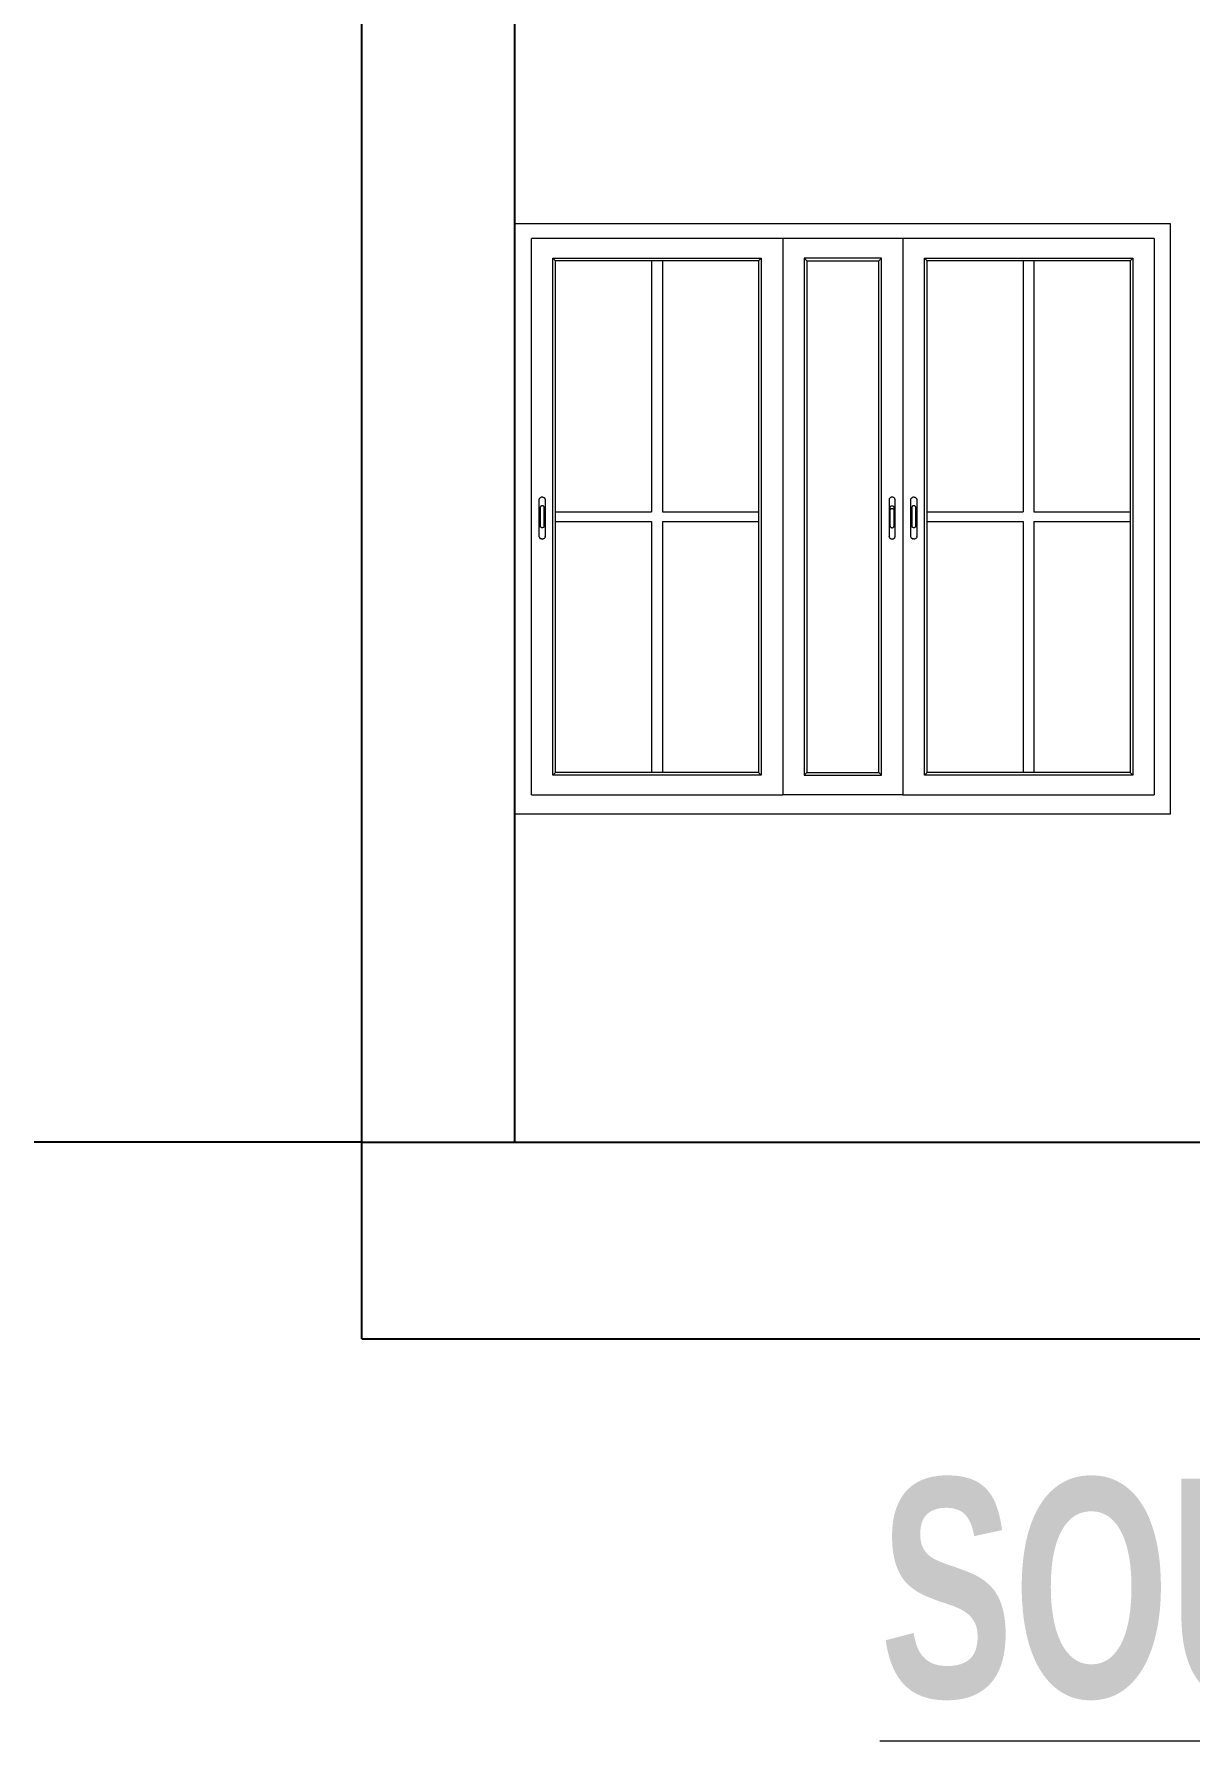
# Model space of a CAD drawing. Header units: inches. Extents: x -5142662 to -4941318, y -3361958 to -3160563.
# Drawn here: x -5011507.1 to -5011401.3, y -3261249.4 to -3261093.3 of the extents above; entities that cross this region are included whole.
import ezdxf

# ---------------------------------------------------------------- set-up
doc = ezdxf.new("R2010")
doc.units = ezdxf.units.IN
doc.header["$LTSCALE"] = 2
doc.header["$MEASUREMENT"] = 0
doc.layers.get('0').update_dxf_attribs({"linetype": 'CONTINUOUS'})
doc.layers.add('Text-100.w', color=254, linetype='CONTINUOUS', lineweight=9)
doc.layers.add('window', color=4, linetype='CONTINUOUS', lineweight=13)
doc.styles.add('Arial', font='arial.ttf', dxfattribs={"width": 0.8, "height": 12})

msp = doc.modelspace()

# ---------------------------------------------------------------- linework, layer by layer
at = {"ltscale": 0.5}
for p, q in [((-5011477.08, -3261194.63), (-5011477.08, -3261087.63)), ((-5011463.08, -3261194.63), (-5011463.08, -3261087.63)), ((-5011477.08, -3261194.63), (-5011507.08, -3261194.63)), ((-5011477.08, -3261194.63), (-5011185.96, -3261194.63)), ((-5011477.08, -3261212.63), (-5011477.08, -3261194.63)), ((-5011477.08, -3261212.63), (-5011185.96, -3261212.63))]:
    msp.add_line(p, q, dxfattribs=at)
at = {"layer": 'window'}
for p, q in [((-5011463.08, -3261164.63), (-5011463.08, -3261110.63)), ((-5011403.08, -3261110.63), (-5011463.08, -3261110.63)), ((-5011403.08, -3261164.63), (-5011403.08, -3261110.63)), ((-5011461.58, -3261162.86), (-5011461.58, -3261111.97)), ((-5011404.58, -3261111.97), (-5011461.58, -3261111.97)), ((-5011438.58, -3261111.97), (-5011438.58, -3261162.86)), ((-5011427.58, -3261111.97), (-5011427.58, -3261162.86)), ((-5011404.58, -3261111.97), (-5011404.58, -3261162.86)), ((-5011459.61, -3261161.06), (-5011459.61, -3261113.77)), ((-5011459.61, -3261113.77), (-5011440.54, -3261113.77)), ((-5011459.37, -3261113.99), (-5011459.61, -3261113.77)), ((-5011459.37, -3261160.83), (-5011459.37, -3261113.99)), ((-5011440.79, -3261113.99), (-5011459.37, -3261113.99)), ((-5011450.57, -3261113.99), (-5011450.57, -3261136.96)), ((-5011449.59, -3261113.99), (-5011449.59, -3261136.96)), ((-5011440.79, -3261113.99), (-5011440.54, -3261113.77)), ((-5011440.79, -3261113.99), (-5011440.79, -3261160.83)), ((-5011440.54, -3261113.77), (-5011440.54, -3261161.06)), ((-5011429.54, -3261113.77), (-5011436.61, -3261113.77)), ((-5011436.61, -3261113.77), (-5011436.61, -3261161.06)), ((-5011436.37, -3261113.99), (-5011436.61, -3261113.77)), ((-5011436.37, -3261113.99), (-5011436.37, -3261160.83)), ((-5011436.37, -3261113.99), (-5011429.79, -3261113.99)), ((-5011429.79, -3261113.99), (-5011429.54, -3261113.77)), ((-5011429.79, -3261160.83), (-5011429.79, -3261113.99)), ((-5011429.54, -3261161.06), (-5011429.54, -3261113.77)), ((-5011425.61, -3261161.06), (-5011425.61, -3261113.77)), ((-5011425.61, -3261113.77), (-5011406.54, -3261113.77)), ((-5011425.37, -3261113.99), (-5011425.61, -3261113.77)), ((-5011425.37, -3261160.83), (-5011425.37, -3261113.99)), ((-5011406.79, -3261113.99), (-5011425.37, -3261113.99)), ((-5011416.57, -3261113.99), (-5011416.57, -3261136.96)), ((-5011415.59, -3261113.99), (-5011415.59, -3261136.96)), ((-5011406.79, -3261113.99), (-5011406.54, -3261113.77)), ((-5011406.79, -3261113.99), (-5011406.79, -3261160.83)), ((-5011406.54, -3261113.77), (-5011406.54, -3261161.06)), ((-5011460.85, -3261135.81), (-5011460.84, -3261135.78)), ((-5011460.85, -3261135.85), (-5011460.84, -3261135.78)), ((-5011460.85, -3261135.85), (-5011460.85, -3261135.81)), ((-5011460.85, -3261139.24), (-5011460.85, -3261135.85)), ((-5011460.84, -3261135.78), (-5011460.82, -3261135.74)), ((-5011460.82, -3261135.74), (-5011460.8, -3261135.72)), ((-5011460.77, -3261135.69), (-5011460.8, -3261135.72)), ((-5011460.74, -3261135.67), (-5011460.77, -3261135.69)), ((-5011460.74, -3261135.67), (-5011460.7, -3261135.65)), ((-5011460.67, -3261135.64), (-5011460.7, -3261135.65)), ((-5011460.62, -3261135.63), (-5011460.67, -3261135.64)), ((-5011460.58, -3261135.62), (-5011460.62, -3261135.63)), ((-5011460.54, -3261135.63), (-5011460.58, -3261135.62)), ((-5011460.54, -3261135.63), (-5011460.5, -3261135.64)), ((-5011460.5, -3261135.64), (-5011460.46, -3261135.65)), ((-5011460.46, -3261135.65), (-5011460.42, -3261135.67)), ((-5011460.42, -3261135.67), (-5011460.39, -3261135.69)), ((-5011460.39, -3261135.69), (-5011460.36, -3261135.72)), ((-5011460.34, -3261135.74), (-5011460.36, -3261135.72)), ((-5011460.32, -3261135.78), (-5011460.34, -3261135.74)), ((-5011460.31, -3261135.81), (-5011460.32, -3261135.78)), ((-5011460.31, -3261135.81), (-5011460.31, -3261135.85)), ((-5011460.31, -3261135.85), (-5011460.31, -3261139.24)), ((-5011428.83, -3261135.78), (-5011428.84, -3261135.81)), ((-5011428.84, -3261135.81), (-5011428.84, -3261135.85)), ((-5011428.84, -3261135.85), (-5011428.84, -3261139.24)), ((-5011428.81, -3261135.74), (-5011428.83, -3261135.78)), ((-5011428.79, -3261135.72), (-5011428.81, -3261135.74)), ((-5011428.76, -3261135.69), (-5011428.79, -3261135.72)), ((-5011428.73, -3261135.67), (-5011428.76, -3261135.69)), ((-5011428.7, -3261135.65), (-5011428.73, -3261135.67)), ((-5011428.66, -3261135.64), (-5011428.7, -3261135.65)), ((-5011428.61, -3261135.63), (-5011428.66, -3261135.64)), ((-5011428.57, -3261135.62), (-5011428.61, -3261135.63)), ((-5011428.53, -3261135.63), (-5011428.57, -3261135.62)), ((-5011428.49, -3261135.64), (-5011428.53, -3261135.63)), ((-5011428.45, -3261135.65), (-5011428.49, -3261135.64)), ((-5011428.41, -3261135.67), (-5011428.45, -3261135.65)), ((-5011428.38, -3261135.69), (-5011428.41, -3261135.67)), ((-5011428.35, -3261135.72), (-5011428.38, -3261135.69)), ((-5011428.33, -3261135.74), (-5011428.35, -3261135.72)), ((-5011428.32, -3261135.78), (-5011428.33, -3261135.74)), ((-5011428.31, -3261135.81), (-5011428.32, -3261135.78)), ((-5011428.3, -3261135.85), (-5011428.32, -3261135.78)), ((-5011428.3, -3261135.85), (-5011428.31, -3261135.81)), ((-5011428.3, -3261139.24), (-5011428.3, -3261135.85)), ((-5011426.85, -3261135.81), (-5011426.84, -3261135.78)), ((-5011426.85, -3261135.85), (-5011426.84, -3261135.78)), ((-5011426.85, -3261135.85), (-5011426.85, -3261135.81)), ((-5011426.85, -3261139.24), (-5011426.85, -3261135.85)), ((-5011426.84, -3261135.78), (-5011426.82, -3261135.74)), ((-5011426.82, -3261135.74), (-5011426.8, -3261135.72)), ((-5011426.77, -3261135.69), (-5011426.8, -3261135.72)), ((-5011426.74, -3261135.67), (-5011426.77, -3261135.69)), ((-5011426.74, -3261135.67), (-5011426.7, -3261135.65)), ((-5011426.67, -3261135.64), (-5011426.7, -3261135.65)), ((-5011426.62, -3261135.63), (-5011426.67, -3261135.64)), ((-5011426.58, -3261135.62), (-5011426.62, -3261135.63)), ((-5011426.54, -3261135.63), (-5011426.58, -3261135.62)), ((-5011426.54, -3261135.63), (-5011426.5, -3261135.64)), ((-5011426.5, -3261135.64), (-5011426.46, -3261135.65)), ((-5011426.46, -3261135.65), (-5011426.42, -3261135.67)), ((-5011426.42, -3261135.67), (-5011426.39, -3261135.69)), ((-5011426.39, -3261135.69), (-5011426.36, -3261135.72)), ((-5011426.34, -3261135.74), (-5011426.36, -3261135.72)), ((-5011426.32, -3261135.78), (-5011426.34, -3261135.74)), ((-5011426.31, -3261135.81), (-5011426.32, -3261135.78)), ((-5011426.31, -3261135.81), (-5011426.31, -3261135.85)), ((-5011426.31, -3261135.85), (-5011426.31, -3261139.24)), ((-5011460.75, -3261136.52), (-5011460.76, -3261136.54)), ((-5011460.76, -3261136.54), (-5011460.76, -3261136.56)), ((-5011460.76, -3261136.56), (-5011460.76, -3261138.27)), ((-5011460.74, -3261136.5), (-5011460.75, -3261136.52)), ((-5011460.73, -3261136.48), (-5011460.74, -3261136.5)), ((-5011460.71, -3261136.46), (-5011460.73, -3261136.48)), ((-5011460.69, -3261136.44), (-5011460.71, -3261136.46)), ((-5011460.66, -3261136.43), (-5011460.69, -3261136.44)), ((-5011460.64, -3261136.42), (-5011460.66, -3261136.43)), ((-5011460.61, -3261136.42), (-5011460.64, -3261136.42)), ((-5011460.58, -3261136.42), (-5011460.61, -3261136.42)), ((-5011460.55, -3261136.42), (-5011460.58, -3261136.42)), ((-5011460.53, -3261136.42), (-5011460.55, -3261136.42)), ((-5011460.5, -3261136.43), (-5011460.53, -3261136.42)), ((-5011460.48, -3261136.44), (-5011460.5, -3261136.43)), ((-5011460.45, -3261136.46), (-5011460.48, -3261136.44)), ((-5011460.43, -3261136.48), (-5011460.45, -3261136.46)), ((-5011460.42, -3261136.5), (-5011460.43, -3261136.48)), ((-5011460.41, -3261136.52), (-5011460.42, -3261136.5)), ((-5011460.4, -3261136.54), (-5011460.41, -3261136.52)), ((-5011460.4, -3261136.56), (-5011460.4, -3261136.54)), ((-5011460.4, -3261138.27), (-5011460.4, -3261136.56)), ((-5011459.37, -3261136.96), (-5011450.57, -3261136.96)), ((-5011449.59, -3261136.96), (-5011440.79, -3261136.96)), ((-5011428.75, -3261136.52), (-5011428.73, -3261136.5)), ((-5011428.75, -3261136.54), (-5011428.75, -3261136.52)), ((-5011428.75, -3261136.56), (-5011428.75, -3261136.54)), ((-5011428.75, -3261136.81), (-5011428.75, -3261136.56)), ((-5011428.75, -3261136.77), (-5011428.73, -3261136.74)), ((-5011428.75, -3261136.79), (-5011428.75, -3261136.77)), ((-5011428.75, -3261136.81), (-5011428.75, -3261136.79)), ((-5011428.75, -3261138.27), (-5011428.75, -3261136.81)), ((-5011428.73, -3261136.5), (-5011428.72, -3261136.48)), ((-5011428.73, -3261136.74), (-5011428.72, -3261136.72)), ((-5011428.72, -3261136.48), (-5011428.7, -3261136.46)), ((-5011428.72, -3261136.72), (-5011428.7, -3261136.71)), ((-5011428.7, -3261136.46), (-5011428.68, -3261136.44)), ((-5011428.7, -3261136.71), (-5011428.68, -3261136.69)), ((-5011428.68, -3261136.44), (-5011428.66, -3261136.43)), ((-5011428.68, -3261136.69), (-5011428.66, -3261136.68)), ((-5011428.66, -3261136.43), (-5011428.63, -3261136.42)), ((-5011428.66, -3261136.68), (-5011428.63, -3261136.67)), ((-5011428.63, -3261136.42), (-5011428.6, -3261136.42)), ((-5011428.63, -3261136.67), (-5011428.6, -3261136.67)), ((-5011428.6, -3261136.42), (-5011428.57, -3261136.42)), ((-5011428.6, -3261136.67), (-5011428.57, -3261136.66)), ((-5011428.57, -3261136.42), (-5011428.54, -3261136.42)), ((-5011428.57, -3261136.66), (-5011428.54, -3261136.67)), ((-5011428.54, -3261136.42), (-5011428.52, -3261136.42)), ((-5011428.54, -3261136.67), (-5011428.52, -3261136.67)), ((-5011428.52, -3261136.42), (-5011428.49, -3261136.43)), ((-5011428.52, -3261136.67), (-5011428.49, -3261136.68)), ((-5011428.49, -3261136.43), (-5011428.47, -3261136.44)), ((-5011428.49, -3261136.68), (-5011428.47, -3261136.69)), ((-5011428.47, -3261136.44), (-5011428.44, -3261136.46)), ((-5011428.47, -3261136.69), (-5011428.44, -3261136.71)), ((-5011428.44, -3261136.46), (-5011428.43, -3261136.48)), ((-5011428.44, -3261136.71), (-5011428.43, -3261136.72)), ((-5011428.43, -3261136.48), (-5011428.41, -3261136.5)), ((-5011428.43, -3261136.72), (-5011428.41, -3261136.74)), ((-5011428.41, -3261136.5), (-5011428.4, -3261136.52)), ((-5011428.41, -3261136.74), (-5011428.4, -3261136.77)), ((-5011428.4, -3261136.52), (-5011428.39, -3261136.54)), ((-5011428.4, -3261136.77), (-5011428.39, -3261136.79)), ((-5011428.39, -3261136.54), (-5011428.39, -3261136.56)), ((-5011428.39, -3261138.27), (-5011428.39, -3261136.56)), ((-5011428.39, -3261136.79), (-5011428.39, -3261136.81)), ((-5011426.75, -3261136.52), (-5011426.76, -3261136.54)), ((-5011426.76, -3261136.54), (-5011426.76, -3261136.56)), ((-5011426.76, -3261136.56), (-5011426.76, -3261138.27)), ((-5011426.74, -3261136.5), (-5011426.75, -3261136.52)), ((-5011426.73, -3261136.48), (-5011426.74, -3261136.5)), ((-5011426.71, -3261136.46), (-5011426.73, -3261136.48)), ((-5011426.69, -3261136.44), (-5011426.71, -3261136.46)), ((-5011426.66, -3261136.43), (-5011426.69, -3261136.44)), ((-5011426.64, -3261136.42), (-5011426.66, -3261136.43)), ((-5011426.61, -3261136.42), (-5011426.64, -3261136.42)), ((-5011426.58, -3261136.42), (-5011426.61, -3261136.42)), ((-5011426.55, -3261136.42), (-5011426.58, -3261136.42)), ((-5011426.53, -3261136.42), (-5011426.55, -3261136.42)), ((-5011426.5, -3261136.43), (-5011426.53, -3261136.42)), ((-5011426.48, -3261136.44), (-5011426.5, -3261136.43)), ((-5011426.45, -3261136.46), (-5011426.48, -3261136.44)), ((-5011426.43, -3261136.48), (-5011426.45, -3261136.46)), ((-5011426.42, -3261136.5), (-5011426.43, -3261136.48)), ((-5011426.41, -3261136.52), (-5011426.42, -3261136.5)), ((-5011426.4, -3261136.54), (-5011426.41, -3261136.52)), ((-5011426.4, -3261136.56), (-5011426.4, -3261136.54)), ((-5011426.4, -3261138.27), (-5011426.4, -3261136.56)), ((-5011425.37, -3261136.96), (-5011416.57, -3261136.96)), ((-5011415.59, -3261136.96), (-5011406.79, -3261136.96)), ((-5011460.76, -3261138.29), (-5011460.76, -3261138.27)), ((-5011460.75, -3261138.32), (-5011460.76, -3261138.29)), ((-5011460.74, -3261138.34), (-5011460.75, -3261138.32)), ((-5011460.73, -3261138.36), (-5011460.74, -3261138.34)), ((-5011460.71, -3261138.38), (-5011460.73, -3261138.36)), ((-5011460.69, -3261138.39), (-5011460.71, -3261138.38)), ((-5011460.66, -3261138.4), (-5011460.69, -3261138.39)), ((-5011460.64, -3261138.41), (-5011460.66, -3261138.4)), ((-5011460.61, -3261138.42), (-5011460.64, -3261138.41)), ((-5011460.58, -3261138.42), (-5011460.61, -3261138.42)), ((-5011460.55, -3261138.42), (-5011460.58, -3261138.42)), ((-5011460.53, -3261138.41), (-5011460.55, -3261138.42)), ((-5011460.5, -3261138.4), (-5011460.53, -3261138.41)), ((-5011460.48, -3261138.39), (-5011460.5, -3261138.4)), ((-5011460.45, -3261138.38), (-5011460.48, -3261138.39)), ((-5011460.43, -3261138.36), (-5011460.45, -3261138.38)), ((-5011460.42, -3261138.34), (-5011460.43, -3261138.36)), ((-5011460.41, -3261138.32), (-5011460.42, -3261138.34)), ((-5011460.4, -3261138.29), (-5011460.41, -3261138.32)), ((-5011460.4, -3261138.27), (-5011460.4, -3261138.29)), ((-5011459.37, -3261137.86), (-5011450.57, -3261137.86)), ((-5011450.57, -3261137.86), (-5011450.57, -3261160.83)), ((-5011449.59, -3261137.86), (-5011440.79, -3261137.86)), ((-5011449.59, -3261137.86), (-5011449.59, -3261160.83)), ((-5011428.75, -3261138.27), (-5011428.75, -3261138.29)), ((-5011428.75, -3261138.29), (-5011428.75, -3261138.32)), ((-5011428.75, -3261138.32), (-5011428.73, -3261138.34)), ((-5011428.73, -3261138.34), (-5011428.72, -3261138.36)), ((-5011428.72, -3261138.36), (-5011428.7, -3261138.38)), ((-5011428.7, -3261138.38), (-5011428.68, -3261138.39)), ((-5011428.68, -3261138.39), (-5011428.66, -3261138.4)), ((-5011428.66, -3261138.4), (-5011428.63, -3261138.41)), ((-5011428.63, -3261138.41), (-5011428.6, -3261138.42)), ((-5011428.6, -3261138.42), (-5011428.57, -3261138.42)), ((-5011428.57, -3261138.42), (-5011428.54, -3261138.42)), ((-5011428.54, -3261138.42), (-5011428.52, -3261138.41)), ((-5011428.52, -3261138.41), (-5011428.49, -3261138.4)), ((-5011428.49, -3261138.4), (-5011428.47, -3261138.39)), ((-5011428.47, -3261138.39), (-5011428.44, -3261138.38)), ((-5011428.44, -3261138.38), (-5011428.43, -3261138.36)), ((-5011428.43, -3261138.36), (-5011428.41, -3261138.34)), ((-5011428.41, -3261138.34), (-5011428.4, -3261138.32)), ((-5011428.4, -3261138.32), (-5011428.39, -3261138.29)), ((-5011428.39, -3261138.29), (-5011428.39, -3261138.27)), ((-5011426.76, -3261138.29), (-5011426.76, -3261138.27)), ((-5011426.75, -3261138.32), (-5011426.76, -3261138.29)), ((-5011426.74, -3261138.34), (-5011426.75, -3261138.32)), ((-5011426.73, -3261138.36), (-5011426.74, -3261138.34)), ((-5011426.71, -3261138.38), (-5011426.73, -3261138.36)), ((-5011426.69, -3261138.39), (-5011426.71, -3261138.38)), ((-5011426.66, -3261138.4), (-5011426.69, -3261138.39)), ((-5011426.64, -3261138.41), (-5011426.66, -3261138.4)), ((-5011426.61, -3261138.42), (-5011426.64, -3261138.41)), ((-5011426.58, -3261138.42), (-5011426.61, -3261138.42)), ((-5011426.55, -3261138.42), (-5011426.58, -3261138.42)), ((-5011426.53, -3261138.41), (-5011426.55, -3261138.42)), ((-5011426.5, -3261138.4), (-5011426.53, -3261138.41)), ((-5011426.48, -3261138.39), (-5011426.5, -3261138.4)), ((-5011426.45, -3261138.38), (-5011426.48, -3261138.39)), ((-5011426.43, -3261138.36), (-5011426.45, -3261138.38)), ((-5011426.42, -3261138.34), (-5011426.43, -3261138.36)), ((-5011426.41, -3261138.32), (-5011426.42, -3261138.34)), ((-5011426.4, -3261138.29), (-5011426.41, -3261138.32)), ((-5011426.4, -3261138.27), (-5011426.4, -3261138.29)), ((-5011425.37, -3261137.86), (-5011416.57, -3261137.86)), ((-5011416.57, -3261137.86), (-5011416.57, -3261160.83)), ((-5011415.59, -3261137.86), (-5011406.79, -3261137.86)), ((-5011415.59, -3261137.86), (-5011415.59, -3261160.83)), ((-5011460.85, -3261139.27), (-5011460.85, -3261139.24)), ((-5011460.84, -3261139.3), (-5011460.85, -3261139.27)), ((-5011460.84, -3261139.3), (-5011460.82, -3261139.34)), ((-5011460.82, -3261139.34), (-5011460.8, -3261139.37)), ((-5011460.8, -3261139.37), (-5011460.77, -3261139.39)), ((-5011460.74, -3261139.42), (-5011460.77, -3261139.39)), ((-5011460.7, -3261139.43), (-5011460.74, -3261139.42)), ((-5011460.7, -3261139.43), (-5011460.67, -3261139.45)), ((-5011460.62, -3261139.45), (-5011460.67, -3261139.45)), ((-5011460.58, -3261139.46), (-5011460.62, -3261139.45)), ((-5011460.58, -3261139.46), (-5011460.54, -3261139.45)), ((-5011460.54, -3261139.45), (-5011460.5, -3261139.45)), ((-5011460.46, -3261139.43), (-5011460.5, -3261139.45)), ((-5011460.42, -3261139.42), (-5011460.46, -3261139.43)), ((-5011460.42, -3261139.42), (-5011460.39, -3261139.39)), ((-5011460.39, -3261139.39), (-5011460.36, -3261139.37)), ((-5011460.36, -3261139.37), (-5011460.34, -3261139.34)), ((-5011460.32, -3261139.3), (-5011460.34, -3261139.34)), ((-5011460.31, -3261139.24), (-5011460.32, -3261139.3)), ((-5011460.31, -3261139.27), (-5011460.32, -3261139.3)), ((-5011460.31, -3261139.27), (-5011460.31, -3261139.24)), ((-5011428.84, -3261139.27), (-5011428.84, -3261139.24)), ((-5011428.84, -3261139.24), (-5011428.83, -3261139.3)), ((-5011428.84, -3261139.27), (-5011428.83, -3261139.3)), ((-5011428.83, -3261139.3), (-5011428.81, -3261139.34)), ((-5011428.81, -3261139.34), (-5011428.79, -3261139.37)), ((-5011428.79, -3261139.37), (-5011428.76, -3261139.39)), ((-5011428.76, -3261139.39), (-5011428.73, -3261139.42)), ((-5011428.73, -3261139.42), (-5011428.7, -3261139.43)), ((-5011428.7, -3261139.43), (-5011428.66, -3261139.45)), ((-5011428.66, -3261139.45), (-5011428.61, -3261139.45)), ((-5011428.61, -3261139.45), (-5011428.57, -3261139.46)), ((-5011428.57, -3261139.46), (-5011428.53, -3261139.45)), ((-5011428.53, -3261139.45), (-5011428.49, -3261139.45)), ((-5011428.49, -3261139.45), (-5011428.45, -3261139.43)), ((-5011428.45, -3261139.43), (-5011428.41, -3261139.42)), ((-5011428.41, -3261139.42), (-5011428.38, -3261139.39)), ((-5011428.38, -3261139.39), (-5011428.35, -3261139.37)), ((-5011428.35, -3261139.37), (-5011428.33, -3261139.34)), ((-5011428.33, -3261139.34), (-5011428.32, -3261139.3)), ((-5011428.32, -3261139.3), (-5011428.31, -3261139.27)), ((-5011428.31, -3261139.27), (-5011428.3, -3261139.24)), ((-5011426.85, -3261139.27), (-5011426.85, -3261139.24)), ((-5011426.84, -3261139.3), (-5011426.85, -3261139.27)), ((-5011426.84, -3261139.3), (-5011426.82, -3261139.34)), ((-5011426.82, -3261139.34), (-5011426.8, -3261139.37)), ((-5011426.8, -3261139.37), (-5011426.77, -3261139.39)), ((-5011426.74, -3261139.42), (-5011426.77, -3261139.39)), ((-5011426.7, -3261139.43), (-5011426.74, -3261139.42)), ((-5011426.7, -3261139.43), (-5011426.67, -3261139.45)), ((-5011426.62, -3261139.45), (-5011426.67, -3261139.45)), ((-5011426.58, -3261139.46), (-5011426.62, -3261139.45)), ((-5011426.58, -3261139.46), (-5011426.54, -3261139.45)), ((-5011426.54, -3261139.45), (-5011426.5, -3261139.45)), ((-5011426.46, -3261139.43), (-5011426.5, -3261139.45)), ((-5011426.42, -3261139.42), (-5011426.46, -3261139.43)), ((-5011426.42, -3261139.42), (-5011426.39, -3261139.39)), ((-5011426.39, -3261139.39), (-5011426.36, -3261139.37)), ((-5011426.36, -3261139.37), (-5011426.34, -3261139.34)), ((-5011426.32, -3261139.3), (-5011426.34, -3261139.34)), ((-5011426.31, -3261139.24), (-5011426.32, -3261139.3)), ((-5011426.31, -3261139.27), (-5011426.32, -3261139.3)), ((-5011426.31, -3261139.27), (-5011426.31, -3261139.24)), ((-5011459.61, -3261161.06), (-5011459.37, -3261160.83)), ((-5011440.79, -3261160.83), (-5011459.37, -3261160.83)), ((-5011440.79, -3261160.83), (-5011440.54, -3261161.06)), ((-5011436.37, -3261160.83), (-5011436.61, -3261161.06)), ((-5011436.37, -3261160.83), (-5011429.79, -3261160.83)), ((-5011429.54, -3261161.06), (-5011429.79, -3261160.83)), ((-5011425.61, -3261161.06), (-5011425.37, -3261160.83)), ((-5011406.79, -3261160.83), (-5011425.37, -3261160.83)), ((-5011406.79, -3261160.83), (-5011406.54, -3261161.06)), ((-5011440.54, -3261161.06), (-5011459.61, -3261161.06)), ((-5011436.61, -3261161.06), (-5011429.54, -3261161.06)), ((-5011406.54, -3261161.06), (-5011425.61, -3261161.06)), ((-5011461.58, -3261162.86), (-5011438.58, -3261162.86)), ((-5011427.58, -3261162.86), (-5011438.58, -3261162.86)), ((-5011427.58, -3261162.86), (-5011404.58, -3261162.86)), ((-5011403.08, -3261164.63), (-5011463.08, -3261164.63))]:
    msp.add_line(p, q, dxfattribs=at)

# ---------------------------------------------------------------- texts
at = {"layer": 'Text-100.w', "insert": (-5011345.18, -3261225.43), "char_height": 20, "width": 569.1024, "attachment_point": 2, "style": 'Arial'}
msp.add_mtext('\\A1;{\\fArial Narrow|b1|i0|c0|p34;\\L SOUTH ELEVATION}', dxfattribs=at)

doc.saveas('drawing.dxf')
